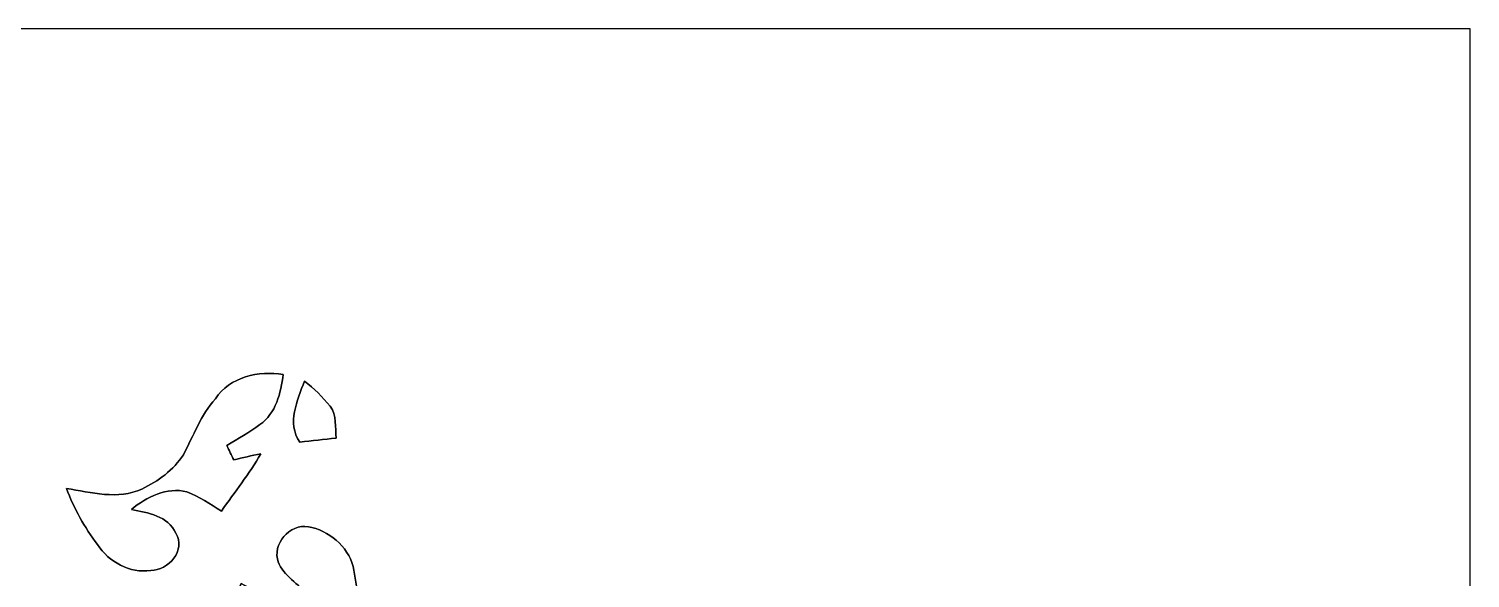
# Model space of a CAD drawing. Header units: centimetres. Extents: x -16.8 to 16.8, y -16.7 to 16.7.
# Drawn here: x 0.03 to 16.77, y 10.28 to 16.67 of the extents above; entities that cross this region are included whole.
import ezdxf

# ---------------------------------------------------------------- set-up
doc = ezdxf.new("R2010")
doc.units = ezdxf.units.CM
doc.header["$MEASUREMENT"] = 0
doc.layers.add('Layer 1', color=7, linetype='Continuous')

msp = doc.modelspace()

# ---------------------------------------------------------------- linework, layer by layer
at = {"layer": 'Layer 1', "color": 7}
for points, knots in [([(-16.77458, 16.66875), (-16.77458, 16.66875), (16.77458, 16.66875), (16.77458, 16.66875), (16.77458, 16.66875), (16.77458, 16.66875), (16.77458, -16.66875), (16.77458, -16.66875), (16.77458, -16.66875), (16.77458, -16.66875), (-16.77458, -16.66875), (-16.77458, -16.66875), (-16.77458, -16.66875), (-16.77458, -16.66875), (-16.77458, 16.66875), (-16.77458, 16.66875), (-16.77458, 16.66875), (-16.77458, 16.66875), (-16.77458, 16.66875), (-16.77458, 16.66875)], [0, 0, 0, 0, 0.16666667, 0.16666667, 0.16666667, 0.16666667, 0.33333333, 0.33333333, 0.33333333, 0.33333333, 0.5, 0.5, 0.5, 0.5, 0.66666667, 0.66666667, 0.66666667, 0.66666667, 1, 1, 1, 1]), ([(2.20133, 12.36733), (2.36467, 12.62239), (2.70827, 12.69682), (2.98803, 12.64991), (2.98803, 12.64991), (2.96086, 12.43647), (2.90371, 12.19588), (2.71639, 12.06817), (2.71639, 12.06817), (2.59644, 11.9761), (2.46168, 11.90484), (2.33433, 11.82405), (2.33433, 11.82405), (2.36008, 11.76796), (2.38654, 11.71187), (2.41371, 11.65613), (2.41371, 11.65613), (2.51777, 11.68188), (2.6222, 11.70764), (2.72768, 11.72845), (2.72768, 11.72845), (2.59574, 11.49315), (2.42394, 11.28395), (2.27154, 11.06241), (2.27154, 11.06241), (2.14101, 11.14249), (2.01295, 11.23103), (1.86972, 11.28607), (1.86972, 11.28607), (1.63548, 11.34251), (1.39912, 11.22927), (1.22449, 11.07899), (1.22449, 11.07899), (1.41605, 11.04441), (1.65206, 11.00561), (1.7399, 10.80453), (1.7399, 10.80453), (1.86478, 10.61297), (1.65347, 10.36708), (1.44992, 10.37202), (1.44992, 10.37202), (1.20403, 10.33251), (0.96485, 10.47327), (0.83009, 10.67188), (0.83009, 10.67188), (0.68157, 10.87296), (0.55809, 11.09204), (0.47025, 11.32593), (0.47025, 11.32593), (0.75741, 11.2776), (1.06856, 11.19152), (1.34655, 11.31817), (1.34655, 11.31817), (1.53494, 11.40954), (1.7145, 11.53866), (1.82915, 11.71646), (1.82915, 11.71646), (1.94733, 11.93659), (2.02953, 12.17965), (2.20133, 12.36733)], [0, 0, 0, 0, 0.0625, 0.0625, 0.0625, 0.0625, 0.125, 0.125, 0.125, 0.125, 0.1875, 0.1875, 0.1875, 0.1875, 0.25, 0.25, 0.25, 0.25, 0.3125, 0.3125, 0.3125, 0.3125, 0.375, 0.375, 0.375, 0.375, 0.4375, 0.4375, 0.4375, 0.4375, 0.5, 0.5, 0.5, 0.5, 0.5625, 0.5625, 0.5625, 0.5625, 0.625, 0.625, 0.625, 0.625, 0.6875, 0.6875, 0.6875, 0.6875, 0.75, 0.75, 0.75, 0.75, 0.8125, 0.8125, 0.8125, 0.8125, 0.875, 0.875, 0.875, 0.875, 1, 1, 1, 1]), ([(3.23427, 12.57265), (3.34469, 12.48763), (3.44664, 12.39097), (3.53342, 12.28125), (3.53342, 12.28125), (3.61456, 12.17577), (3.58881, 12.03466), (3.60362, 11.90942), (3.60362, 11.90942), (3.46287, 11.89461), (3.32211, 11.87979), (3.1817, 11.86462), (3.1817, 11.86462), (3.02683, 12.08899), (3.15313, 12.3444), (3.23427, 12.57265)], [0, 0, 0, 0, 0.2, 0.2, 0.2, 0.2, 0.4, 0.4, 0.4, 0.4, 0.6, 0.6, 0.6, 0.6, 1, 1, 1, 1]), ([(2.92029, 10.50643), (2.88008, 10.71915), (3.10339, 10.94176), (3.32211, 10.87049), (3.32211, 10.87049), (3.55494, 10.81229), (3.76873, 10.6172), (3.80894, 10.37414), (3.80894, 10.37414), (3.85763, 10.12754), (3.86397, 9.87566), (3.88691, 9.62589), (3.88691, 9.62589), (3.64561, 9.73384), (3.43994, 9.94657), (3.15666, 9.92752), (3.15666, 9.92752), (2.73685, 9.98502), (2.32657, 9.74513), (2.10397, 9.39835), (2.10397, 9.39835), (1.94028, 9.15106), (2.03835, 8.81592), (2.2285, 8.61413), (2.2285, 8.61413), (2.37631, 8.46561), (2.60209, 8.49207), (2.79224, 8.51676), (2.79224, 8.51676), (2.68534, 8.64517), (2.4511, 8.78064), (2.55799, 8.97608), (2.55799, 8.97608), (2.69205, 9.24066), (3.07904, 9.09073), (3.19476, 8.87342), (3.19476, 8.87342), (3.2826, 8.67198), (3.28013, 8.44374), (3.30835, 8.22784), (3.30835, 8.22784), (3.04518, 8.36507), (2.74743, 8.36612), (2.4578, 8.36648), (2.4578, 8.36648), (2.07998, 8.44479), (1.70427, 8.53863), (1.32186, 8.59472), (1.32186, 8.59472), (1.08338, 8.63036), (1.00048, 8.93163), (0.756, 8.96267), (0.756, 8.96267), (0.60995, 8.99583), (0.4632, 9.01382), (0.31609, 9.03499), (0.31609, 9.03499), (0.26176, 9.23466), (0.20355, 9.43292), (0.15593, 9.63401), (0.15593, 9.63401), (0.49883, 9.47102), (0.80927, 9.18669), (1.21638, 9.22584), (1.21638, 9.22584), (1.81398, 9.20644), (2.27189, 9.71232), (2.49837, 10.21821), (2.49837, 10.21821), (2.73085, 10.0898), (2.99508, 10.07181), (3.25579, 10.10708), (3.25579, 10.10708), (3.14325, 10.23902), (2.96228, 10.32686), (2.92029, 10.50643)], [0, 0, 0, 0, 0.05, 0.05, 0.05, 0.05, 0.1, 0.1, 0.1, 0.1, 0.15, 0.15, 0.15, 0.15, 0.2, 0.2, 0.2, 0.2, 0.25, 0.25, 0.25, 0.25, 0.3, 0.3, 0.3, 0.3, 0.35, 0.35, 0.35, 0.35, 0.4, 0.4, 0.4, 0.4, 0.45, 0.45, 0.45, 0.45, 0.5, 0.5, 0.5, 0.5, 0.55, 0.55, 0.55, 0.55, 0.6, 0.6, 0.6, 0.6, 0.65, 0.65, 0.65, 0.65, 0.7, 0.7, 0.7, 0.7, 0.75, 0.75, 0.75, 0.75, 0.8, 0.8, 0.8, 0.8, 0.85, 0.85, 0.85, 0.85, 0.9, 0.9, 0.9, 0.9, 1, 1, 1, 1])]:
    msp.add_open_spline(points, degree=3, knots=knots, dxfattribs=at)
at = {"layer": 'Layer 1', "color": 252}
for points, knots in [([(2.20133, 12.36733), (2.02953, 12.17965), (1.94733, 11.93659), (1.82915, 11.71646), (1.82915, 11.71646), (1.7145, 11.53866), (1.53494, 11.40954), (1.34655, 11.31817), (1.34655, 11.31817), (1.06856, 11.19152), (0.75741, 11.2776), (0.47025, 11.32593), (0.47025, 11.32593), (0.55809, 11.09204), (0.68157, 10.87296), (0.83009, 10.67188), (0.83009, 10.67188), (0.96485, 10.47327), (1.20403, 10.33251), (1.44992, 10.37202), (1.44992, 10.37202), (1.65347, 10.36708), (1.86478, 10.61297), (1.7399, 10.80453), (1.7399, 10.80453), (1.65206, 11.00561), (1.41605, 11.04441), (1.22449, 11.07899), (1.22449, 11.07899), (1.39912, 11.22927), (1.63548, 11.34251), (1.86972, 11.28607), (1.86972, 11.28607), (2.01295, 11.23103), (2.14101, 11.14249), (2.27154, 11.06241), (2.27154, 11.06241), (2.42394, 11.28395), (2.59574, 11.49315), (2.72768, 11.72845), (2.72768, 11.72845), (2.6222, 11.70764), (2.51777, 11.68188), (2.41371, 11.65613), (2.41371, 11.65613), (2.38654, 11.71187), (2.36008, 11.76796), (2.33433, 11.82405), (2.33433, 11.82405), (2.46168, 11.90484), (2.59644, 11.9761), (2.71639, 12.06817), (2.71639, 12.06817), (2.90371, 12.19588), (2.96086, 12.43647), (2.98803, 12.64991), (2.98803, 12.64991), (2.70827, 12.69682), (2.36467, 12.62239), (2.20133, 12.36733), (2.20133, 12.36733), (2.20133, 12.36733), (2.20133, 12.36733), (2.20133, 12.36733)], [0, 0, 0, 0, 0.05882353, 0.05882353, 0.05882353, 0.05882353, 0.11764706, 0.11764706, 0.11764706, 0.11764706, 0.17647059, 0.17647059, 0.17647059, 0.17647059, 0.23529412, 0.23529412, 0.23529412, 0.23529412, 0.29411765, 0.29411765, 0.29411765, 0.29411765, 0.35294118, 0.35294118, 0.35294118, 0.35294118, 0.41176471, 0.41176471, 0.41176471, 0.41176471, 0.47058824, 0.47058824, 0.47058824, 0.47058824, 0.52941176, 0.52941176, 0.52941176, 0.52941176, 0.58823529, 0.58823529, 0.58823529, 0.58823529, 0.64705882, 0.64705882, 0.64705882, 0.64705882, 0.70588235, 0.70588235, 0.70588235, 0.70588235, 0.76470588, 0.76470588, 0.76470588, 0.76470588, 0.82352941, 0.82352941, 0.82352941, 0.82352941, 0.88235294, 0.88235294, 0.88235294, 0.88235294, 1, 1, 1, 1]), ([(3.23427, 12.57265), (3.15313, 12.3444), (3.02683, 12.08899), (3.1817, 11.86462), (3.1817, 11.86462), (3.32211, 11.87979), (3.46287, 11.89461), (3.60362, 11.90942), (3.60362, 11.90942), (3.58881, 12.03466), (3.61456, 12.17577), (3.53342, 12.28125), (3.53342, 12.28125), (3.44664, 12.39097), (3.34469, 12.48763), (3.23427, 12.57265), (3.23427, 12.57265), (3.23427, 12.57265), (3.23427, 12.57265), (3.23427, 12.57265)], [0, 0, 0, 0, 0.16666667, 0.16666667, 0.16666667, 0.16666667, 0.33333333, 0.33333333, 0.33333333, 0.33333333, 0.5, 0.5, 0.5, 0.5, 0.66666667, 0.66666667, 0.66666667, 0.66666667, 1, 1, 1, 1]), ([(2.92029, 10.50643), (2.96228, 10.32686), (3.14325, 10.23902), (3.25579, 10.10708), (3.25579, 10.10708), (2.99508, 10.07181), (2.73085, 10.0898), (2.49837, 10.21821), (2.49837, 10.21821), (2.27189, 9.71232), (1.81398, 9.20644), (1.21638, 9.22584), (1.21638, 9.22584), (0.80927, 9.18669), (0.49883, 9.47102), (0.15593, 9.63401), (0.15593, 9.63401), (0.20355, 9.43292), (0.26176, 9.23466), (0.31609, 9.03499), (0.31609, 9.03499), (0.4632, 9.01382), (0.60995, 8.99583), (0.756, 8.96267), (0.756, 8.96267), (1.00048, 8.93163), (1.08338, 8.63036), (1.32186, 8.59472), (1.32186, 8.59472), (1.70427, 8.53863), (2.07998, 8.44479), (2.4578, 8.36648), (2.4578, 8.36648), (2.74743, 8.36612), (3.04518, 8.36507), (3.30835, 8.22784), (3.30835, 8.22784), (3.28013, 8.44374), (3.2826, 8.67198), (3.19476, 8.87342), (3.19476, 8.87342), (3.07904, 9.09073), (2.69205, 9.24066), (2.55799, 8.97608), (2.55799, 8.97608), (2.4511, 8.78064), (2.68534, 8.64517), (2.79224, 8.51676), (2.79224, 8.51676), (2.60209, 8.49207), (2.37631, 8.46561), (2.2285, 8.61413), (2.2285, 8.61413), (2.03835, 8.81592), (1.94028, 9.15106), (2.10397, 9.39835), (2.10397, 9.39835), (2.32657, 9.74513), (2.73685, 9.98502), (3.15666, 9.92752), (3.15666, 9.92752), (3.43994, 9.94657), (3.64561, 9.73384), (3.88691, 9.62589), (3.88691, 9.62589), (3.86397, 9.87566), (3.85763, 10.12754), (3.80894, 10.37414), (3.80894, 10.37414), (3.76873, 10.6172), (3.55494, 10.81229), (3.32211, 10.87049), (3.32211, 10.87049), (3.10339, 10.94176), (2.88008, 10.71915), (2.92029, 10.50643), (2.92029, 10.50643), (2.92029, 10.50643), (2.92029, 10.50643), (2.92029, 10.50643)], [0, 0, 0, 0, 0.04761905, 0.04761905, 0.04761905, 0.04761905, 0.0952381, 0.0952381, 0.0952381, 0.0952381, 0.14285714, 0.14285714, 0.14285714, 0.14285714, 0.19047619, 0.19047619, 0.19047619, 0.19047619, 0.23809524, 0.23809524, 0.23809524, 0.23809524, 0.28571429, 0.28571429, 0.28571429, 0.28571429, 0.33333333, 0.33333333, 0.33333333, 0.33333333, 0.38095238, 0.38095238, 0.38095238, 0.38095238, 0.42857143, 0.42857143, 0.42857143, 0.42857143, 0.47619048, 0.47619048, 0.47619048, 0.47619048, 0.52380952, 0.52380952, 0.52380952, 0.52380952, 0.57142857, 0.57142857, 0.57142857, 0.57142857, 0.61904762, 0.61904762, 0.61904762, 0.61904762, 0.66666667, 0.66666667, 0.66666667, 0.66666667, 0.71428571, 0.71428571, 0.71428571, 0.71428571, 0.76190476, 0.76190476, 0.76190476, 0.76190476, 0.80952381, 0.80952381, 0.80952381, 0.80952381, 0.85714286, 0.85714286, 0.85714286, 0.85714286, 0.9047619, 0.9047619, 0.9047619, 0.9047619, 1, 1, 1, 1])]:
    msp.add_open_spline(points, degree=3, knots=knots, dxfattribs=at)

doc.saveas('drawing.dxf')
